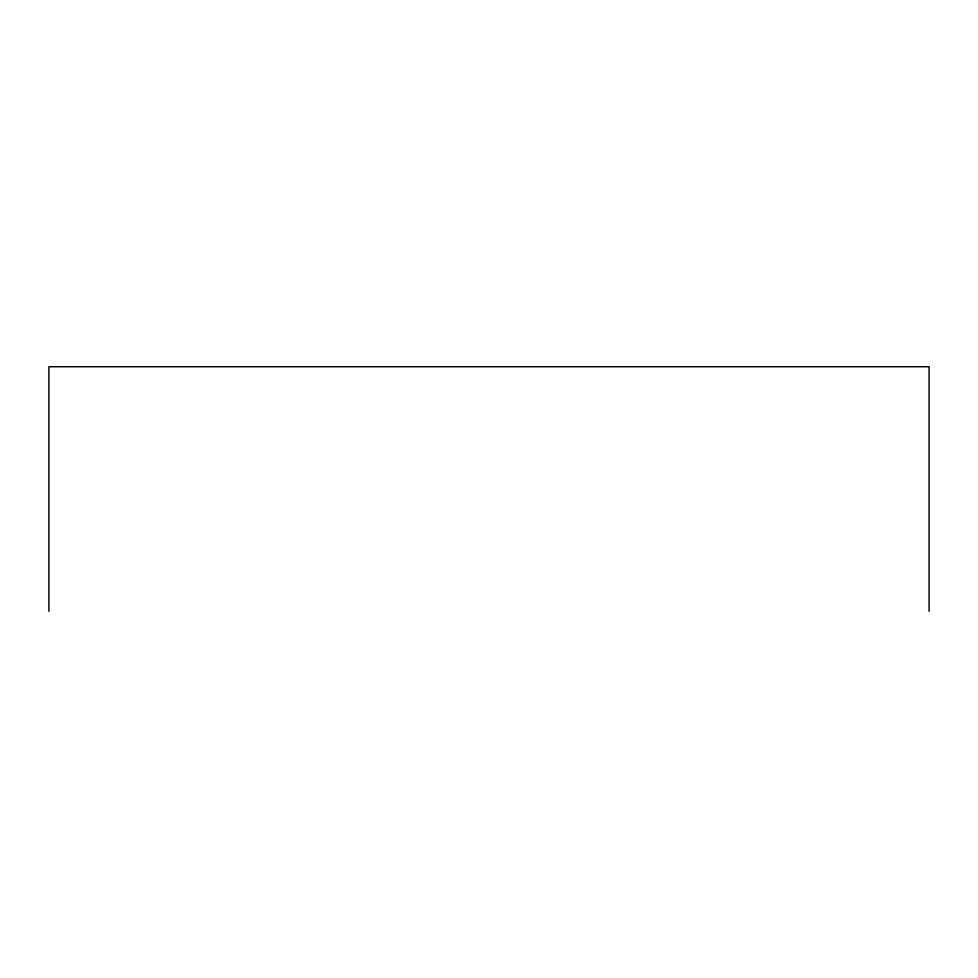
<?xml version="1.0" encoding="UTF-8"?>
<svg xmlns="http://www.w3.org/2000/svg" width="978" height="978" viewBox="0 0 978 978"><rect width="100%" height="100%" fill="white"/><g stroke="black" fill="none" stroke-linecap="round" stroke-linejoin="round"><path stroke-width="1.47" d="M929.1 611.274L929.1 366.726L48.9 366.726L48.9 611.274"/></g></svg>
